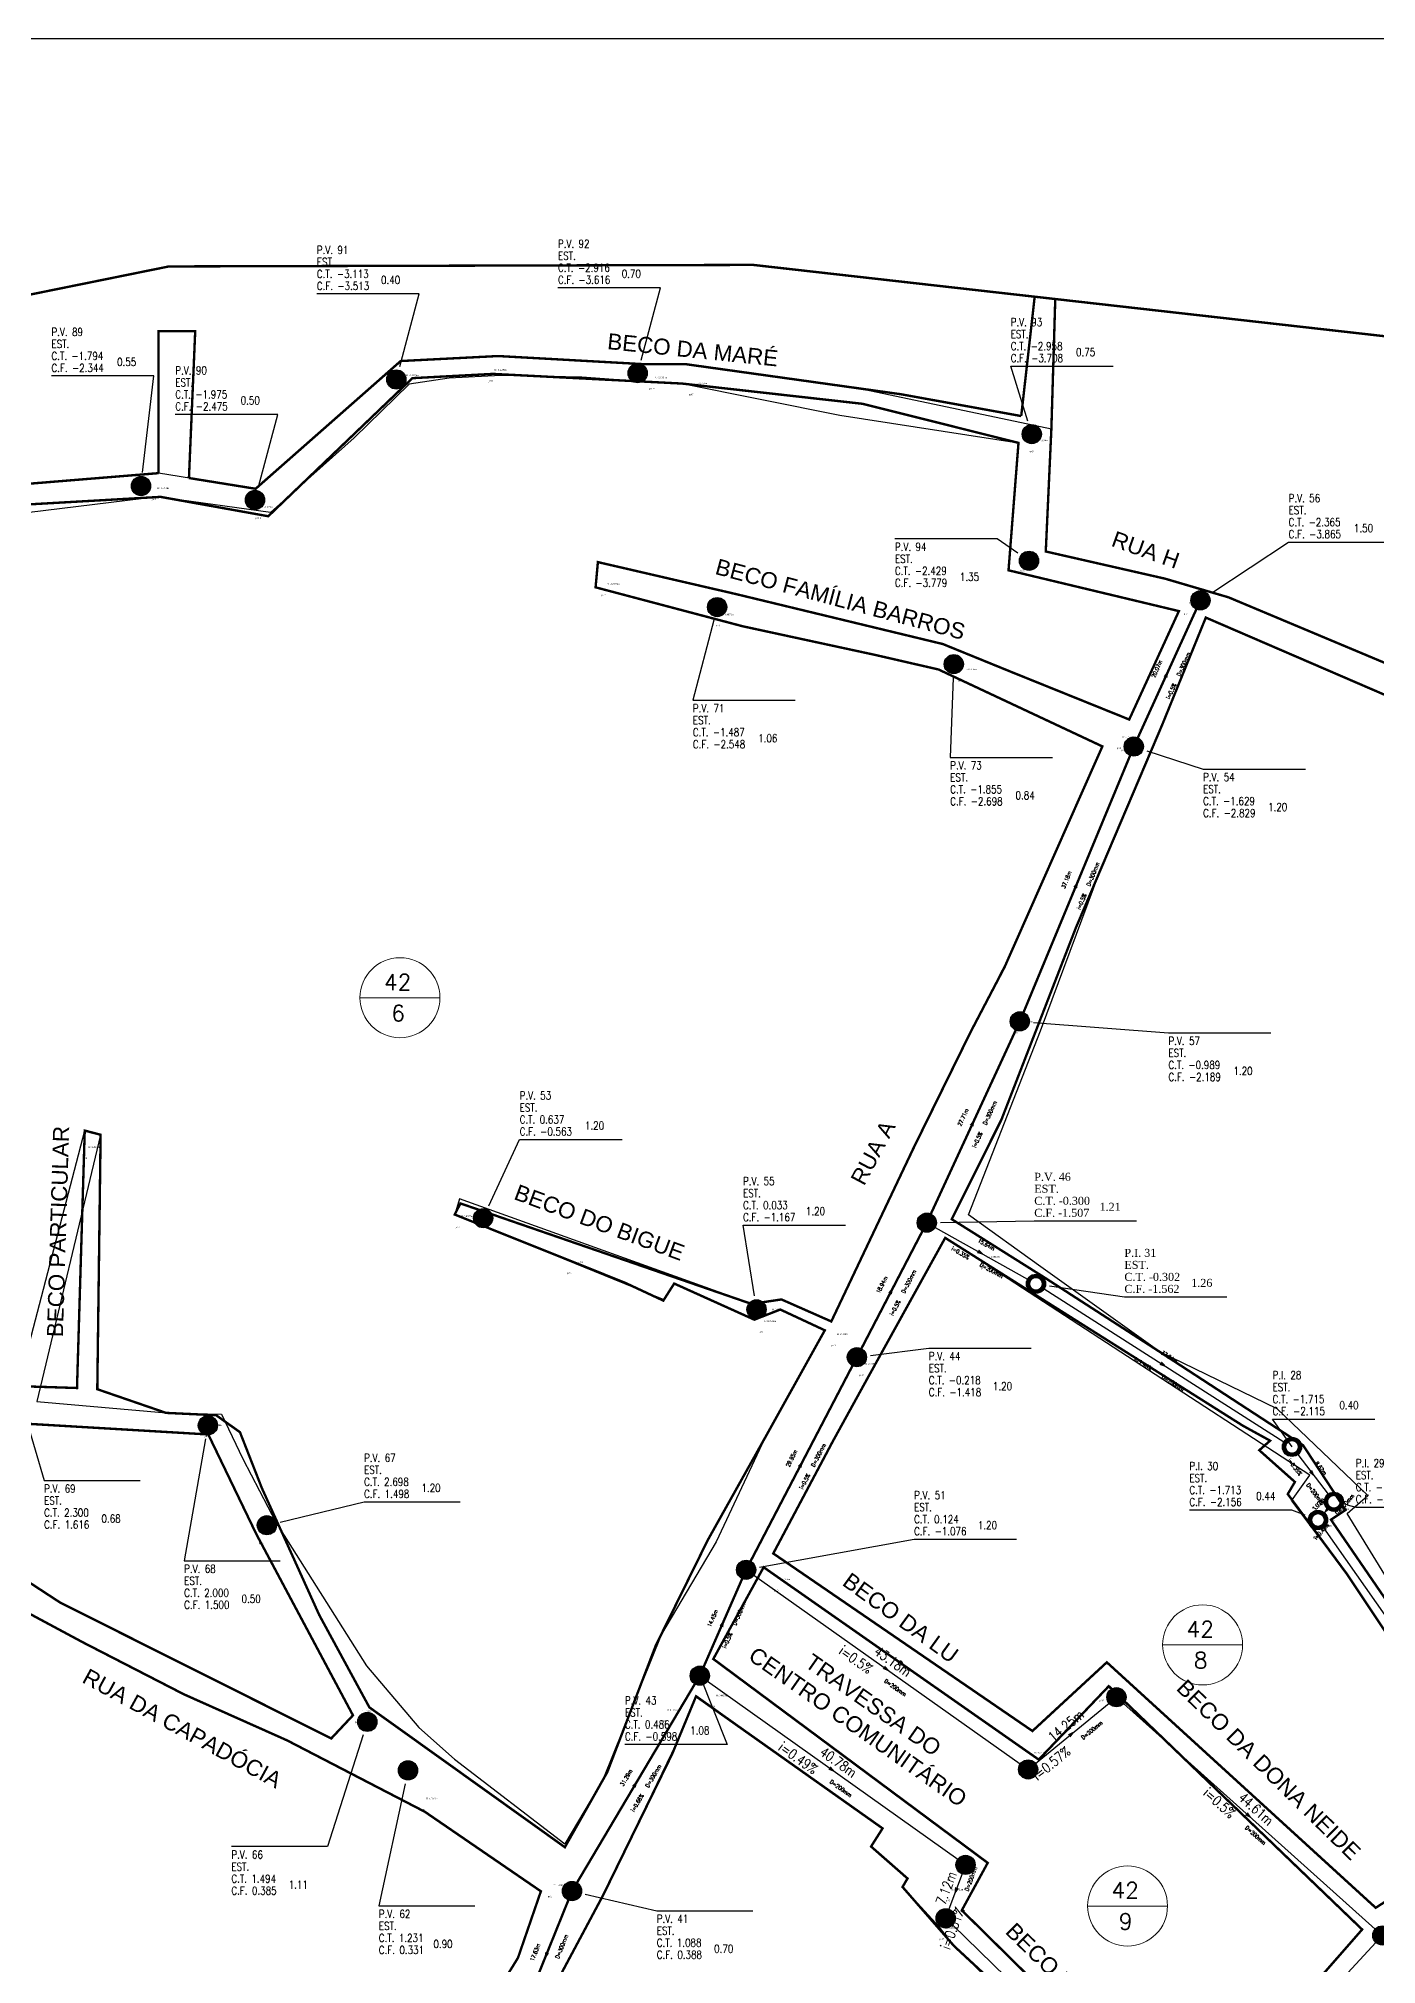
# Model space of a CAD drawing. Extents: x -44 to 14114764, y -20 to 289527804.
# Drawn here: x 358062.6 to 358229.8, y 7353765.6 to 7354006.2 of the extents above; entities that cross this region are included whole.
import ezdxf
from ezdxf.enums import TextEntityAlignment as Align

# ---------------------------------------------------------------- set-up
doc = ezdxf.new("R2010")
doc.units = 0
for name, color, linetype in [('0-quadras', 5, 'Continuous'), ('A_Alerta', 2, 'Continuous'), ('Heights', 7, 'Continuous'), ('Layer1', 5, 'Continuous'), ('PONTOS-CAIXAS_U', 1, 'Continuous'), ('PS_IND_COMPRIMENTO', 7, 'Continuous'), ('PS_IND_DIAMETRO', 7, 'Continuous'), ('PS_IND_FLUXO', 3, 'Continuous'), ('PS_IND_INCLINACAO', 7, 'Continuous'), ('PS_PONTOS_IDENTIFICACAO_LIN', 7, 'Continuous'), ('PS_PONTOS_IDENTIFICACAO_TXT', 7, 'Continuous'), ('Survey.td2_Mark', 7, 'Continuous'), ('TEXTO', 7, 'Continuous'), ('TUBO_PVC', 1, 'Continuous')]:
    doc.layers.add(name, color=color, linetype=linetype)
doc.layers.add('COTAS', color=7, linetype='Continuous', lineweight=9)
doc.layers.get('0').off()
doc.layers.get('0').freeze()
doc.styles.add('CARIMBO', font='arial.ttf', dxfattribs={"height": 2})
doc.styles.add('ROMANS', font='ROMANS.shx', dxfattribs={"height": 2})
doc.styles.add('ROMANTIC', font='romantic.ttf')
doc.styles.add('SABESP', font='ROMANS.shx', dxfattribs={"height": 2})
doc.styles.get("Standard").update_dxf_attribs({"font": 'times.ttf'})
picture_1 = doc.add_image_def('image1.tif', size_in_pixel=(37423, 27282))

# ---------------------------------------------------------------- blocks, each defined once
blk = doc.blocks.new('*U778', base_point=(9690.446, 9362.01))
at = {"const_width": 0.24, "flags": 128}
blk.add_lwpolyline([(9690.326, 9362.01, 1), (9690.566, 9362.01, 1)], format="xyb", close=True, dxfattribs=at)
blk.add_circle((9690.446, 9362.01), 0.24)
blk = doc.blocks.new('*U796', base_point=(9690.446, 9362.01))
at = {"const_width": 0.24, "flags": 128}
blk.add_lwpolyline([(9690.326, 9362.01, 1), (9690.566, 9362.01, 1)], format="xyb", close=True, dxfattribs=at)
blk.add_circle((9690.446, 9362.01), 0.24)
blk = doc.blocks.new('*U797', base_point=(9690.446, 9362.01))
at = {"const_width": 0.24, "flags": 128}
blk.add_lwpolyline([(9690.326, 9362.01, 1), (9690.566, 9362.01, 1)], format="xyb", close=True, dxfattribs=at)
blk.add_circle((9690.446, 9362.01), 0.24)
blk = doc.blocks.new('*U799', base_point=(9690.446, 9362.01))
at = {"const_width": 0.24, "flags": 128}
blk.add_lwpolyline([(9690.326, 9362.01, 1), (9690.566, 9362.01, 1)], format="xyb", close=True, dxfattribs=at)
blk.add_circle((9690.446, 9362.01), 0.24)
blk = doc.blocks.new('*U800', base_point=(9690.446, 9362.01))
at = {"const_width": 0.24, "flags": 128}
blk.add_lwpolyline([(9690.326, 9362.01, 1), (9690.566, 9362.01, 1)], format="xyb", close=True, dxfattribs=at)
blk.add_circle((9690.446, 9362.01), 0.24)
blk = doc.blocks.new('*U801', base_point=(9690.446, 9362.01))
at = {"const_width": 0.24, "flags": 128}
blk.add_lwpolyline([(9690.326, 9362.01, 1), (9690.566, 9362.01, 1)], format="xyb", close=True, dxfattribs=at)
blk.add_circle((9690.446, 9362.01), 0.24)
blk = doc.blocks.new('*U802', base_point=(9690.446, 9362.01))
at = {"const_width": 0.24, "flags": 128}
blk.add_lwpolyline([(9690.326, 9362.01, 1), (9690.566, 9362.01, 1)], format="xyb", close=True, dxfattribs=at)
blk.add_circle((9690.446, 9362.01), 0.24)
blk = doc.blocks.new('*U807', base_point=(9690.446, 9362.01))
at = {"const_width": 0.24, "flags": 128}
blk.add_lwpolyline([(9690.326, 9362.01, 1), (9690.566, 9362.01, 1)], format="xyb", close=True, dxfattribs=at)
blk.add_circle((9690.446, 9362.01), 0.24)
blk = doc.blocks.new('*U808', base_point=(9690.446, 9362.01))
at = {"const_width": 0.24, "flags": 128}
blk.add_lwpolyline([(9690.326, 9362.01, 1), (9690.566, 9362.01, 1)], format="xyb", close=True, dxfattribs=at)
blk.add_circle((9690.446, 9362.01), 0.24)
blk = doc.blocks.new('*U809', base_point=(9690.446, 9362.01))
at = {"const_width": 0.24, "flags": 128}
blk.add_lwpolyline([(9690.326, 9362.01, 1), (9690.566, 9362.01, 1)], format="xyb", close=True, dxfattribs=at)
blk.add_circle((9690.446, 9362.01), 0.24)
blk = doc.blocks.new('*U810', base_point=(9690.446, 9362.01))
at = {"const_width": 0.24, "flags": 128}
blk.add_lwpolyline([(9690.326, 9362.01, 1), (9690.566, 9362.01, 1)], format="xyb", close=True, dxfattribs=at)
blk.add_circle((9690.446, 9362.01), 0.24)
blk = doc.blocks.new('*U811', base_point=(9690.446, 9362.01))
at = {"const_width": 0.24, "flags": 128}
blk.add_lwpolyline([(9690.326, 9362.01, 1), (9690.566, 9362.01, 1)], format="xyb", close=True, dxfattribs=at)
blk.add_circle((9690.446, 9362.01), 0.24)
blk = doc.blocks.new('*U812', base_point=(9690.446, 9362.01))
at = {"const_width": 0.24, "flags": 128}
blk.add_lwpolyline([(9690.326, 9362.01, 1), (9690.566, 9362.01, 1)], format="xyb", close=True, dxfattribs=at)
blk.add_circle((9690.446, 9362.01), 0.24)
blk = doc.blocks.new('*U813', base_point=(9690.446, 9362.01))
at = {"const_width": 0.24, "flags": 128}
blk.add_lwpolyline([(9690.326, 9362.01, 1), (9690.566, 9362.01, 1)], format="xyb", close=True, dxfattribs=at)
blk.add_circle((9690.446, 9362.01), 0.24)
blk = doc.blocks.new('*U814', base_point=(9690.446, 9362.01))
at = {"const_width": 0.24, "flags": 128}
blk.add_lwpolyline([(9690.326, 9362.01, 1), (9690.566, 9362.01, 1)], format="xyb", close=True, dxfattribs=at)
blk.add_circle((9690.446, 9362.01), 0.24)
blk = doc.blocks.new('*U817', base_point=(9690.446, 9362.01))
at = {"const_width": 0.24, "flags": 128}
blk.add_lwpolyline([(9690.326, 9362.01, 1), (9690.566, 9362.01, 1)], format="xyb", close=True, dxfattribs=at)
blk.add_circle((9690.446, 9362.01), 0.24)
blk = doc.blocks.new('*U823', base_point=(9690.446, 9362.01))
at = {"const_width": 0.24, "flags": 128}
blk.add_lwpolyline([(9690.326, 9362.01, 1), (9690.566, 9362.01, 1)], format="xyb", close=True, dxfattribs=at)
blk.add_circle((9690.446, 9362.01), 0.24)
blk = doc.blocks.new('*U824', base_point=(9690.446, 9362.01))
at = {"const_width": 0.24, "flags": 128}
blk.add_lwpolyline([(9690.326, 9362.01, 1), (9690.566, 9362.01, 1)], format="xyb", close=True, dxfattribs=at)
blk.add_circle((9690.446, 9362.01), 0.24)
blk = doc.blocks.new('*U825', base_point=(9690.446, 9362.01))
at = {"const_width": 0.24, "flags": 128}
blk.add_lwpolyline([(9690.326, 9362.01, 1), (9690.566, 9362.01, 1)], format="xyb", close=True, dxfattribs=at)
blk.add_circle((9690.446, 9362.01), 0.24)
blk = doc.blocks.new('*U828', base_point=(9690.446, 9362.01))
at = {"const_width": 0.24, "flags": 128}
blk.add_lwpolyline([(9690.326, 9362.01, 1), (9690.566, 9362.01, 1)], format="xyb", close=True, dxfattribs=at)
blk.add_circle((9690.446, 9362.01), 0.24)
blk = doc.blocks.new('*U829', base_point=(9690.446, 9362.01))
at = {"const_width": 0.24, "flags": 128}
blk.add_lwpolyline([(9690.326, 9362.01, 1), (9690.566, 9362.01, 1)], format="xyb", close=True, dxfattribs=at)
blk.add_circle((9690.446, 9362.01), 0.24)
blk = doc.blocks.new('*U846', base_point=(9690.446, 9362.01))
at = {"const_width": 0.24, "flags": 128}
blk.add_lwpolyline([(9690.326, 9362.01, 1), (9690.566, 9362.01, 1)], format="xyb", close=True, dxfattribs=at)
blk.add_circle((9690.446, 9362.01), 0.24)
blk = doc.blocks.new('*U847', base_point=(9690.446, 9362.01))
at = {"const_width": 0.24, "flags": 128}
blk.add_lwpolyline([(9690.326, 9362.01, 1), (9690.566, 9362.01, 1)], format="xyb", close=True, dxfattribs=at)
blk.add_circle((9690.446, 9362.01), 0.24)
blk = doc.blocks.new('*U848', base_point=(9690.446, 9362.01))
at = {"const_width": 0.24, "flags": 128}
blk.add_lwpolyline([(9690.326, 9362.01, 1), (9690.566, 9362.01, 1)], format="xyb", close=True, dxfattribs=at)
blk.add_circle((9690.446, 9362.01), 0.24)
blk = doc.blocks.new('*U849', base_point=(9690.446, 9362.01))
at = {"const_width": 0.24, "flags": 128}
blk.add_lwpolyline([(9690.326, 9362.01, 1), (9690.566, 9362.01, 1)], format="xyb", close=True, dxfattribs=at)
blk.add_circle((9690.446, 9362.01), 0.24)
blk = doc.blocks.new('*U850', base_point=(9690.446, 9362.01))
at = {"const_width": 0.24, "flags": 128}
blk.add_lwpolyline([(9690.326, 9362.01, 1), (9690.566, 9362.01, 1)], format="xyb", close=True, dxfattribs=at)
blk.add_circle((9690.446, 9362.01), 0.24)
blk = doc.blocks.new('*U851', base_point=(9690.446, 9362.01))
at = {"const_width": 0.24, "flags": 128}
blk.add_lwpolyline([(9690.326, 9362.01, 1), (9690.566, 9362.01, 1)], format="xyb", close=True, dxfattribs=at)
blk.add_circle((9690.446, 9362.01), 0.24)
blk = doc.blocks.new('*U1423', base_point=(9679.184, 9377.793))
at = {"const_width": 0.1, "flags": 128}
blk.add_lwpolyline([(9678.994, 9377.793, 1), (9679.374, 9377.793, 1)], format="xyb", close=True, dxfattribs=at)
blk.add_circle((9679.184, 9377.793), 0.24)
blk = doc.blocks.new('*U1424', base_point=(9679.184, 9377.793))
at = {"const_width": 0.1, "flags": 128}
blk.add_lwpolyline([(9678.994, 9377.793, 1), (9679.374, 9377.793, 1)], format="xyb", close=True, dxfattribs=at)
blk.add_circle((9679.184, 9377.793), 0.24)
blk = doc.blocks.new('*U1425', base_point=(9679.184, 9377.793))
at = {"const_width": 0.1, "flags": 128}
blk.add_lwpolyline([(9678.994, 9377.793, 1), (9679.374, 9377.793, 1)], format="xyb", close=True, dxfattribs=at)
blk.add_circle((9679.184, 9377.793), 0.24)
blk = doc.blocks.new('*U1427', base_point=(9679.184, 9377.793))
at = {"const_width": 0.1, "flags": 128}
blk.add_lwpolyline([(9678.994, 9377.793, 1), (9679.374, 9377.793, 1)], format="xyb", close=True, dxfattribs=at)
blk.add_circle((9679.184, 9377.793), 0.24)

msp = doc.modelspace()

# ---------------------------------------------------------------- linework, layer by layer
at = {"layer": '0-quadras', "const_width": 0.3}
for points in [[(357935.184, 7353810.886), (357922.447, 7353810.603), (357899.64, 7353811.076), (357795.637, 7353821.456), (357810.385, 7353891.502), (357878.301, 7353918.995), (357951.892, 7353952), (358078.855, 7353977.737), (358151.885, 7353977.928), (358189.647, 7353973.665), (358189.188, 7353958.356)], [(358185.391, 7353959.044), (358187.074, 7353973.956)], [(358285.272, 7353901.015), (358265.829, 7353912.06), (358257.996, 7353916.734), (358237.336, 7353925.478), (358211.311, 7353936.393), (358203.359, 7353938.729), (358188.46, 7353942.123), (358189.16, 7353957.421), (358189.647, 7353973.665), (358258.916, 7353965.846), (358350.072, 7353963.236), (358332.981, 7353920.556), (358332.977, 7353920.558)], [(358077.569, 7353951.911), (358077.569, 7353969.642), (358082.141, 7353969.642), (358081.358, 7353951.301)], [(358185.391, 7353959.044), (358170.357, 7353961.769), (358143.547, 7353965.513), (358137.988, 7353965.539), (358120.011, 7353966.542), (358107.822, 7353965.917), (358089.693, 7353949.958), (358081.358, 7353951.301)], [(358061.273, 7353948.002), (358077.807, 7353948.946), (358091.271, 7353946.526), (358109.294, 7353963.779), (358119.347, 7353964.311), (358143.024, 7353963.102), (358165.58, 7353960.572), (358185.05, 7353955.695), (358183.805, 7353939.772), (358205.102, 7353934.675), (358198.892, 7353921.13), (358184.297, 7353927.016), (358175.595, 7353930.559), (358149.775, 7353936.793), (358132.475, 7353940.797), (358132.187, 7353937.645), (358150.581, 7353932.778), (358167.149, 7353929.197), (358175.049, 7353927.381), (358195.536, 7353917.77), (358183.3, 7353890.177), (358179.074, 7353882.105), (358171.882, 7353867.489), (358161.652, 7353845.925), (358155.423, 7353848.674), (358151.678, 7353848.116), (358115.291, 7353860.671), (358114.58, 7353859.281), (358135.883, 7353850.754), (358140.653, 7353848.527), (358142.014, 7353850.659), (358152.028, 7353846.146), (358155.274, 7353847.413), (358160.839, 7353844.818), (358153.292, 7353831.257), (358146.222, 7353818.63), (358139.704, 7353805.425), (358133.648, 7353789.611), (358128.349, 7353780.236), (358103.913, 7353797.709), (358097.642, 7353809.254), (358090.474, 7353825.105), (358087.736, 7353832.088), (358084.76, 7353834.207), (358078.498, 7353834.501), (358069.901, 7353837.458), (358070.317, 7353869.253), (358068.332, 7353869.769), (358067.364, 7353837.61), (358042.613, 7353838.394)], [(358077.569, 7353951.911), (358059.87, 7353950.466)], [(358247.676, 7353786.812), (358224.109, 7353821.158), (358225.929, 7353822.375), (358220.633, 7353830.449), (358202.726, 7353842.112), (358188.217, 7353851.468), (358176.705, 7353858.702), (358182.926, 7353871.157), (358192.218, 7353895.099), (358203.018, 7353920.481), (358208.465, 7353933.865), (358235.029, 7353922.401)], [(358043.229, 7353834.548), (358059.544, 7353833.238), (358083.776, 7353831.805), (358089.796, 7353819.322), (358101.86, 7353796.716), (358099.146, 7353793.823), (358065.269, 7353810.796), (358056.747, 7353816.364), (358042.686, 7353822.482), (358042.119, 7353822.457)], [(357829.233, 7353811.074), (357911.556, 7353808.349), (357943.863, 7353807.866), (358004.711, 7353816.213), (358037.675, 7353819.09), (358052.743, 7353814.072), (358068.11, 7353805.829), (358080.71, 7353799.348), (358093.641, 7353793.577), (358110.843, 7353784.665), (358125.35, 7353774.729), (358122.486, 7353766.414), (358117.563, 7353758.437)], [(358189.651, 7353728.96), (358203.155, 7353740.877), (358187.156, 7353758.478), (358177.004, 7353767.884), (358170.558, 7353775.269), (358171.179, 7353776.331), (358166.623, 7353780.324), (358168.061, 7353782.59), (358144.743, 7353799.085), (358141.76, 7353791.881), (358133.13, 7353774.24), (358125.649, 7353760.238), (358145.719, 7353742.021), (358148.937, 7353739.491), (358174.573, 7353714.419)]]:
    msp.add_lwpolyline(points, dxfattribs=at)
for points in [[(358218.708, 7353824.355), (358226.154, 7353814.298), (358245.761, 7353784.909), (358235.958, 7353776.671), (358229.7, 7353772.669), (358196.093, 7353803.339), (358186.794, 7353794.754), (358154.397, 7353816.937), (358161.81, 7353830.889), (358165.983, 7353838.472), (358168.097, 7353842.294), (358175.888, 7353856.366), (358213.098, 7353832.898), (358216.501, 7353831.029), (358215.148, 7353829.835), (358219.601, 7353825.874)], [(358153.192, 7353815.216), (358187.576, 7353791.183), (358196.336, 7353800.358), (358228.008, 7353769.956), (358205.947, 7353744.771), (358177.965, 7353772.354), (358181.202, 7353778.281), (358146.902, 7353803.757)]]:
    msp.add_lwpolyline(points, close=True, dxfattribs=at)
at = {"layer": 'COTAS', "ltscale": 4}
for p, q in [((358102.736, 7353886.364), (358112.736, 7353886.364)), ((358203.065, 7353805.509), (358213.065, 7353805.509)), ((358193.681, 7353772.884), (358203.681, 7353772.884))]:
    msp.add_line(p, q, dxfattribs=at)
at = {"layer": 'COTAS'}
for centre in [(358107.736, 7353886.372), (358208.065, 7353805.517), (358198.681, 7353772.892)]:
    msp.add_circle(centre, 5, dxfattribs=at)
at = {"layer": 'Layer1'}
for p, q in [((358108.883, 7353963.048), (358102.001, 7353956.33)), ((358113.883, 7353963.788), (358108.883, 7353963.048)), ((358120.334, 7353964.123), (358113.883, 7353963.788)), ((358130.451, 7353963.908), (358120.334, 7353964.123)), ((358138.373, 7353963.313), (358130.451, 7353963.908)), ((358143.024, 7353963.102), (358138.373, 7353963.313)), ((358102.001, 7353956.33), (358091.57, 7353946.979)), ((358077.429, 7353948.971), (358061.409, 7353947.01)), ((358091.57, 7353946.979), (358077.429, 7353948.971)), ((358078.498, 7353834.501), (358085.437, 7353834.323)), ((358085.437, 7353834.323), (358088.112, 7353828.76)), ((358088.112, 7353828.76), (358092.244, 7353820.761)), ((358092.244, 7353820.761), (358103.548, 7353802.905)), ((358103.548, 7353802.905), (358110.102, 7353795.178)), ((358110.102, 7353795.178), (358114.566, 7353791.238)), ((358114.566, 7353791.238), (358128.349, 7353780.674))]:
    msp.add_line(p, q, dxfattribs=at)
for points in [[(358143.547, 7353965.513), (358137.988, 7353965.539), (358120.011, 7353966.542), (358107.822, 7353965.917), (358089.693, 7353949.958), (358077.569, 7353951.911), (358059.87, 7353950.466)], [(358285.272, 7353901.015), (358265.829, 7353912.06), (358257.996, 7353916.734), (358237.336, 7353925.478), (358211.311, 7353936.393), (358203.359, 7353938.729), (358188.46, 7353942.123), (358189.16, 7353957.421), (358165.848, 7353962.335), (358143.547, 7353965.513)], [(358143.024, 7353963.102), (358162.701, 7353959.149), (358185.05, 7353955.695), (358183.805, 7353939.772), (358205.102, 7353934.675)], [(358205.102, 7353934.675), (358198.892, 7353921.13), (358184.297, 7353927.016), (358175.595, 7353930.559), (358149.775, 7353936.793), (358132.475, 7353940.797), (358132.187, 7353937.645), (358150.581, 7353932.778), (358167.149, 7353929.197), (358175.049, 7353927.381), (358195.536, 7353917.77), (358183.927, 7353891.591), (358179.44, 7353882.804), (358173.748, 7353871.282), (358162.914, 7353848.587)], [(358178.782, 7353859.263), (358187.785, 7353882.222), (358195.22, 7353902.154), (358202.554, 7353919.391), (358208.465, 7353933.865), (358235.029, 7353922.401), (358257.206, 7353913.572), (358284.413, 7353899.269), (358285.272, 7353901.015)], [(358059.604, 7353836.215), (358068.332, 7353869.769), (358070.317, 7353869.253), (358062.336, 7353835.918), (358078.498, 7353834.501)], [(358162.914, 7353848.587), (358161.652, 7353845.925), (358155.423, 7353848.674), (358151.678, 7353848.116), (358115.157, 7353861.253), (358114.58, 7353859.281), (358140.73, 7353848.648), (358142.014, 7353850.659), (358143.129, 7353850.156), (358152.028, 7353846.146), (358155.274, 7353847.413), (358160.839, 7353844.818)], [(358228.698, 7353824.181), (358217.368, 7353835.013), (358202.726, 7353842.112), (358187.857, 7353852.763), (358178.782, 7353859.263)], [(358154.397, 7353816.937), (358161.81, 7353830.889), (358166.294, 7353839.037), (358175.888, 7353856.366)], [(358219.179, 7353823.494), (358221.463, 7353826.73), (358175.888, 7353856.366)], [(358160.839, 7353844.818), (358153.292, 7353831.257), (358147.249, 7353818.375), (358140.412, 7353806.858), (358133.097, 7353788.636), (358128.349, 7353780.674)], [(358059.544, 7353833.238), (358083.776, 7353831.805), (358089.796, 7353819.322), (358101.86, 7353796.716), (358099.146, 7353793.823), (358065.269, 7353810.796), (358056.747, 7353816.364)], [(358219.179, 7353823.494), (358226.477, 7353813.814)], [(358263.894, 7353793.325), (358247.569, 7353787.079), (358226.151, 7353821.948), (358228.698, 7353824.181)], [(357829.233, 7353811.074), (357911.556, 7353808.349), (357943.863, 7353807.866), (358004.711, 7353816.213), (358037.675, 7353819.09), (358052.743, 7353814.072), (358068.11, 7353805.829), (358080.71, 7353799.348), (358093.641, 7353793.577), (358110.843, 7353784.665), (358125.35, 7353774.729), (358122.486, 7353766.414), (358117.563, 7353758.437), (358109.804, 7353749.671), (358099.66, 7353740.487), (358078.207, 7353719.547), (358064.019, 7353705.197), (358050.59, 7353691.8), (358035.257, 7353678.614), (358023.123, 7353664.445), (358032.831, 7353646.423), (358059.461, 7353620.118)], [(358186.794, 7353794.754), (358154.397, 7353816.937)], [(358146.902, 7353803.757), (358153.192, 7353815.216)], [(358187.576, 7353791.183), (358153.192, 7353815.216)], [(358226.477, 7353813.814), (358245.871, 7353784.744), (358235.958, 7353776.671)], [(358205.947, 7353744.771), (358177.965, 7353772.354), (358181.202, 7353778.281), (358146.902, 7353803.757)], [(358235.94, 7353776.656), (358229.7, 7353772.669), (358196.093, 7353803.339), (358186.794, 7353794.754)], [(358125.734, 7353760.396), (358133.13, 7353774.24), (358142.346, 7353793.296), (358144.77, 7353799.15)], [(358192.013, 7353731.238), (358203.155, 7353740.877), (358190.545, 7353754.749), (358177.004, 7353767.884), (358175.189, 7353770.233), (358170.558, 7353775.269), (358171.179, 7353776.331), (358166.623, 7353780.324), (358168.061, 7353782.59), (358144.77, 7353799.15)], [(358187.576, 7353791.183), (358196.336, 7353800.358), (358228.008, 7353769.956)], [(358228.008, 7353769.956), (358205.947, 7353744.771)]]:
    msp.add_lwpolyline(points, dxfattribs=at)
at = {"layer": 'PS_IND_FLUXO'}
for points in [[(358203.42, 7353926.428, 0.5, 0, 0), (358203.835, 7353927.338, 0, 0, 0)], [(358192.148, 7353900.12, 0.5, 0, 0), (358192.531, 7353901.044, 0, 0, 0)], [(358179.192, 7353870.385, 0.5, 0, 0), (358179.611, 7353871.293, 0, 0, 0)], [(358179.976, 7353854.691, 0.5, 0, 0), (358180.849, 7353854.202, 0, 0, 0)], [(358168.992, 7353849.417, 0.5, 0, 0), (358169.453, 7353850.304, 0, 0, 0)], [(358202.816, 7353840.708, 0.5, 0, 0), (358203.66, 7353840.17, 0, 0, 0)], [(358157.699, 7353827.736, 0.5, 0, 0), (358158.161, 7353828.623, 0, 0, 0)], [(358221.553, 7353827.221, 0.5, 0, 0), (358222.16, 7353826.427, 0, 0, 0)], [(358223.807, 7353822.635, 0.5, 0, 0), (358223.151, 7353821.881, 0, 0, 0)], [(358147.907, 7353807.825, 0.5, 0, 0), (358148.308, 7353808.741, 0, 0, 0)], [(358168.222, 7353802.718, 0.5, 0, 0), (358169.039, 7353802.14, 0, 0, 0)], [(358191.387, 7353794.148, 0.5, 0, 0), (358192.162, 7353794.78, 0, 0, 0)], [(358161.416, 7353790.137, 0.5, 0, 0), (358162.231, 7353789.557, 0, 0, 0)], [(358136.972, 7353787.782, 0.5, 0, 0), (358137.482, 7353788.642, 0, 0, 0)], [(358213.542, 7353784.428, 0.5, 0, 0), (358214.287, 7353783.761, 0, 0, 0)], [(358177.364, 7353775.161, 0.5, 0, 0), (358177.014, 7353774.225, 0, 0, 0)], [(358126.129, 7353767.05, 0.5, 0, 0), (358125.755, 7353766.123, 0, 0, 0)]]:
    msp.add_lwpolyline(points, format="xyseb", dxfattribs=at)
at = {"layer": 'PS_PONTOS_IDENTIFICACAO_LIN', "linetype": 'Continuous'}
for points in [[(358137.882, 7353966.043), (358140.287, 7353975.07), (358127.487, 7353975.07)], [(358107.724, 7353965.254), (358110.15, 7353974.293), (358097.35, 7353974.293)], [(358186.204, 7353958.407), (358184.073, 7353965.283), (358196.873, 7353965.283)], [(358075.569, 7353951.984), (358076.973, 7353964.049), (358064.173, 7353964.049)], [(358090.047, 7353950.204), (358092.456, 7353959.247), (358079.656, 7353959.247)], [(358184.968, 7353941.932), (358182.404, 7353943.704), (358169.604, 7353943.704)], [(358209.208, 7353936.95), (358218.817, 7353943.286), (358231.617, 7353943.286)], [(358146.952, 7353933.531), (358144.352, 7353923.536), (358157.152, 7353923.536)], [(358176.9, 7353926.351), (358176.516, 7353916.402), (358189.316, 7353916.402)], [(358201.082, 7353917.226), (358208.126, 7353914.939), (358220.926, 7353914.939)], [(358186.908, 7353883.282), (358203.795, 7353881.966), (358216.595, 7353881.966)], [(358118.849, 7353860.371), (358122.694, 7353868.652), (358135.494, 7353868.652)], [(358152.038, 7353849.109), (358150.619, 7353857.951), (358163.419, 7353857.951)], [(358175.289, 7353858.294), (358187.022, 7353858.5), (358199.822, 7353858.5)], [(358166.54, 7353841.67), (358173.843, 7353842.591), (358186.643, 7353842.591)], [(358061.024, 7353833.729), (358063.251, 7353826.036), (358075.251, 7353826.036)], [(358219.241, 7353830.249), (358216.811, 7353833.717), (358229.611, 7353833.717)], [(358083.429, 7353831.261), (358080.762, 7353816.021), (358092.762, 7353816.021)], [(358092.757, 7353820.859), (358103.249, 7353823.378), (358115.249, 7353823.378)], [(358226.121, 7353822.993), (358227.207, 7353822.726), (358240.007, 7353822.726)], [(358220.898, 7353821.721), (358219.209, 7353822.364), (358206.409, 7353822.364)], [(358152.678, 7353815.205), (358172, 7353818.713), (358184.8, 7353818.713)], [(358145.21, 7353801.665), (358148.653, 7353793.071), (358135.853, 7353793.071)], [(358103.134, 7353794.275), (358098.66, 7353780.305), (358086.66, 7353780.305)], [(358108.378, 7353788.174), (358105.092, 7353772.896), (358117.092, 7353772.896)], [(358130.899, 7353774.375), (358139.836, 7353772.302), (358151.836, 7353772.302)]]:
    msp.add_lwpolyline(points, dxfattribs=at)
at = {"layer": 'PS_PONTOS_IDENTIFICACAO_TXT'}
msp.add_lwpolyline([(358188.916, 7353850.381), (358198.291, 7353848.995), (358211.091, 7353848.995)], dxfattribs=at)
at = {"layer": 'TUBO_PVC', "const_width": 0.3}
for points in [[(358207.292, 7353934.924), (358199.963, 7353918.842)], [(358199.006, 7353916.643), (358185.673, 7353884.521)], [(358184.71, 7353882.325), (358174.093, 7353859.353)], [(358173.037, 7353857.2), (358165.408, 7353842.521)], [(358151.56, 7353815.965), (358164.3, 7353840.394)], [(358145.691, 7353802.764), (358150.524, 7353813.803)], [(358129.856, 7353775.79), (358144.598, 7353800.634)], [(358123.089, 7353759.526), (358128.795, 7353773.647)]]:
    msp.add_lwpolyline(points, dxfattribs=at)
at = {"layer": 'TUBO_PVC'}
for points in [[(358174.636, 7353857.678), (358186.189, 7353851.215)], [(358188.246, 7353849.985), (358218.23, 7353830.893)], [(358219.969, 7353829.296), (358223.744, 7353824.352)], [(358223.684, 7353822.494), (358223.274, 7353822.022)], [(358223.176, 7353820.135), (358248.406, 7353784.184)], [(358151.984, 7353814.209), (358185.277, 7353790.65)], [(358146.188, 7353800.97), (358177.459, 7353778.725)], [(358187.185, 7353790.715), (358196.364, 7353798.213)], [(358198.186, 7353798.172), (358229.643, 7353770.017)], [(358178.016, 7353776.906), (358176.361, 7353772.481)], [(358176.8, 7353770.52), (358203.678, 7353744.329)], [(358206.317, 7353742.972), (358229.723, 7353768.336)]]:
    msp.add_lwpolyline(points, dxfattribs=at)

# ---------------------------------------------------------------- block references
at = {"layer": 'PONTOS-CAIXAS_U', "xscale": 5, "yscale": 5, "zscale": 5}
for name, p in [('*U848', (358107.284, 7353963.612)), ('*U849', (358137.444, 7353964.4)), ('*U850', (358186.707, 7353956.784)), ('*U846', (358075.372, 7353950.297)), ('*U847', (358089.609, 7353948.562)), ('*U851', (358186.366, 7353940.966)), ('*U829', (358147.38, 7353935.176)), ('*U814', (358207.79, 7353936.015)), ('*U828', (358176.966, 7353928.048)), ('*U813', (358199.466, 7353917.75)), ('*U812', (358185.214, 7353883.414)), ('*U811', (358118.133, 7353858.83)), ('*U802', (358173.59, 7353858.264)), ('*U1427', (358187.235, 7353850.629)), ('*U810', (358152.307, 7353847.431)), ('*U801', (358164.855, 7353841.457)), ('*U825', (358083.723, 7353832.935)), ('*U1423', (358219.241, 7353830.249)), ('*U1424', (358224.471, 7353823.399)), ('*U824', (358091.105, 7353820.462)), ('*U1425', (358222.487, 7353821.117)), ('*U809', (358151.005, 7353814.902)), ('*U800', (358145.21, 7353801.665)), ('*U807', (358197.293, 7353798.972)), ('*U823', (358103.652, 7353795.893)), ('*U817', (358108.736, 7353789.835)), ('*U808', (358186.256, 7353789.957)), ('*U799', (358178.436, 7353778.029)), ('*U796', (358129.244, 7353774.758)), ('*U797', (358175.941, 7353771.357)), ('*U778', (358230.536, 7353769.217))]:
    msp.add_blockref(name, p, dxfattribs=at)

# ---------------------------------------------------------------- texts
at = {"layer": 'A_Alerta', "color": 0, "style": 'CARIMBO'}
for s, rotation, p in [('BECO DA MARÉ', 354.14521, (358144.342, 7353967.322)), ('RUA H', 340.36171, (358200.952, 7353942.332)), ('BECO FAMÍLIA BARROS', 345.10382, (358162.793, 7353936.167)), ('BECO PARTICULAR', 88.27729, (358064.997, 7353857.156)), ('RUA A', 62.09071, (358166.859, 7353867.012)), ('BECO DO BIGUE', 339.66319, (358132.675, 7353858.294)), ('BECO DA LU', 324.03214, (358170.327, 7353808.904)), ('RUA DA CAPADÓCIA', 331.2478, (358080.524, 7353795.098)), ('BECO DA DONA NEIDE', 315.61566, (358216.342, 7353789.928)), ('BECO DO PACHECO', 315.61566, (358193.8, 7353760.663))]:
    msp.add_text(s, height=2, rotation=rotation, dxfattribs=at).set_placement(p, align=Align.MIDDLE_CENTER)
at = {"layer": 'A_Alerta', "color": 0, "lineweight": 30, "insert": (358167.469, 7353798.836), "char_height": 2, "width": 55.75409, "attachment_point": 2, "rotation": 324.9705, "style": 'CARIMBO'}
msp.add_mtext('TRAVESSA DO\\PCENTRO COMUNITÁRIO', dxfattribs=at)
at = {"layer": 'Heights', "color": 24}
for s, p in [(' H: -3.2898m', (358119.427, 7353964.728, -3.29)), (' H: -3.1139m', (358108.397, 7353964.046, -3.114)), (' H: -2.9161m', (358139.493, 7353963.755, -2.916)), (' H: -2.9738m', (358144.492, 7353963.03, -2.974)), (' H: -2.9584m', (358187.038, 7353955.907, -2.958)), (' H: -1.794m', (358077.341, 7353949.949, -1.794)), (' H: -1.975m', (358090.321, 7353947.599, -1.975)), (' H: -2.4299m', (358185.901, 7353941.038, -2.43)), (' H: -1.8079m', (358133.525, 7353937.977, -1.808)), (' H: -1.4879m', (358147.787, 7353934.149, -1.488)), (' H: -2.3659m', (358206.351, 7353935.624, -2.366)), (' H: -1.8558m', (358178.157, 7353927.299, -1.856)), (' H: -1.5912m', (358197.977, 7353918.845, -1.591)), (' H: -1.6299m', (358198.564, 7353918.61, -1.63)), (' H: -0.9891m', (358185.197, 7353883.295, -0.989)), (' H: 1.3877m', (358068.721, 7353867.609, 1.388)), (' H: 0.6377m', (358115.292, 7353858.97, 0.638)), (' H: -0.3017m', (358181.032, 7353853.907, -0.302)), (' H: 0.523m', (358129.241, 7353853.25, 0.523)), (' H: 0.1212m', (358154.168, 7353847.315, 0.121)), (' H: 0.0336m', (358153.206, 7353845.86, 0.034)), (' H: -0.1568m', (358162.265, 7353844.23, -0.157)), (' H: -0.218m', (358165.767, 7353840.522, -0.218)), (' H: 1.5235m', (358083.873, 7353832.871, 1.524)), (' H: 1.5313m', (358083.876, 7353832.877, 1.531)), (' H: -1.7131m', (358222.535, 7353820.302, -1.713)), (' H: -1.7149m', (358224.735, 7353822.397, -1.715)), (' H: 2.6984m', (358090.737, 7353819.519, 2.698)), (' H: 0.124m', (358155.116, 7353813.601, 0.124)), (' H: 0.4863m', (358147.175, 7353799.092, 0.486)), (' H: -1.2836m', (358195.811, 7353799.847, -1.284)), (' H: 1.4946m', (358102.743, 7353797.154, 1.495)), (' H: 0.5688m', (358141.017, 7353797.279, 0.569)), (' H: -0.2076m', (358186.965, 7353791.947, -0.208)), (' H: 1.2315m', (358110.899, 7353786.209, 1.231)), (' H: 1.0885m', (358126.861, 7353775.38, 1.088)), (' H: 0.3711m', (358176.602, 7353774.868, 0.371)), (' H: 0.1183m', (358175.809, 7353770.073, 0.118))]:
    msp.add_text(s, height=0.2, dxfattribs=at).set_placement(p)
at = {"layer": 'PS_IND_COMPRIMENTO', "style": 'ROMANS', "width": 0.8}
for s, height, rotation, p in [('20.07m', 0.5, 65.50019, (358202.354, 7353927.463)), ('37.18m', 0.5, 67.45756, (358191.047, 7353901.119)), ('27.71m', 0.5, 65.19408, (358178.131, 7353871.426)), ('15.64m', 0.5, 330.77186, (358181.023, 7353855.537)), ('18.94m', 0.5, 62.53827, (358167.98, 7353850.506)), ('37.94m', 0.5, 327.51292, (358203.91, 7353841.493)), ('29.95m', 0.5, 62.45657, (358156.689, 7353828.827)), ('8.62m', 0.5, 307.36084, (358222.85, 7353827.583)), ('3.02m', 0.5, 48.98628, (358222.536, 7353823.078)), ('14.45m', 0.5, 66.35556, (358146.825, 7353808.845)), ('43.18m', 1.25, 324.71524, (358169.353, 7353803.45)), ('14.25m', 1.25, 39.24274, (358190.984, 7353795.432)), ('40.78m', 1.25, 324.57319, (358162.548, 7353790.866)), ('31.29m', 0.5, 59.31578, (358136.023, 7353788.926)), ('44.61m', 1.25, 318.17008, (358214.748, 7353785.026)), ('7.12m', 1.25, 69.49428, (358176.018, 7353775.131)), ('17.63m', 0.5, 67.99853, (358124.644, 7353767.111))]:
    msp.add_text(s, height=height, rotation=rotation, dxfattribs=at).set_placement(p, align=Align.MIDDLE_CENTER)
at = {"layer": 'PS_IND_DIAMETRO', "style": 'ROMANS', "width": 0.8}
for s, rotation, p in [('D=300mm', 65.50019, (358205.69, 7353928.031)), ('D=300mm', 67.45756, (358194.361, 7353901.8)), ('D=300mm', 65.19408, (358181.47, 7353871.976)), ('D=300mm', 62.53827, (358171.341, 7353850.901)), ('D=200mm', 330.77186, (358181.678, 7353852.306)), ('D=200mm', 327.51292, (358204.38, 7353838.23)), ('D=300mm', 62.45657, (358160.05, 7353829.217)), ('D=200mm', 307.36084, (358222.167, 7353824.357)), ('D=200mm', 48.98628, (358225.833, 7353823.06)), ('D=300mm', 66.35556, (358150.152, 7353809.462)), ('D=200mm', 324.71524, (358169.664, 7353800.167)), ('D=200mm', 39.24274, (358194.23, 7353794.856)), ('D=300mm', 59.31578, (358139.401, 7353789.131)), ('D=200mm', 324.57319, (358162.851, 7353787.582)), ('D=200mm', 318.17008, (358214.683, 7353781.729)), ('D=200mm', 69.49428, (358179.113, 7353776.269)), ('D=300mm', 67.99853, (358127.952, 7353767.824))]:
    msp.add_text(s, height=0.5, rotation=rotation, dxfattribs=at).set_placement(p, align=Align.MIDDLE_CENTER)
at = {"layer": 'PS_IND_INCLINACAO', "style": 'ROMANS', "width": 0.8}
for s, height, rotation, p in [('i=0.5%', 0.5, 65.50019, (358204.155, 7353924.664)), ('i=0.5%', 0.5, 67.45756, (358192.943, 7353898.383)), ('i=0.5%', 0.5, 65.19408, (358179.917, 7353868.618)), ('i=0.35%', 0.5, 330.77186, (358177.795, 7353854.479)), ('i=0.5%', 0.5, 62.53827, (358169.634, 7353847.618)), ('i=1.46%', 0.5, 327.51292, (358200.627, 7353840.62)), ('i=0.35%', 0.5, 307.36084, (358219.588, 7353827.735)), ('i=0.5%', 0.5, 62.45657, (358158.339, 7353825.936)), ('i=0.49%', 0.5, 48.98628, (358222.913, 7353819.702)), ('i=0.5%', 0.5, 66.35556, (358148.668, 7353806.073)), ('i=0.5%', 1.25, 324.71524, (358164.725, 7353803.662)), ('i=0.49%', 1.25, 324.57319, (358157.513, 7353791.379)), ('i=0.57%', 1.25, 39.24274, (358189.157, 7353790.713)), ('i=0.66%', 0.5, 59.31578, (358137.41, 7353785.777)), ('i=0.5%', 1.25, 318.17008, (358210.175, 7353785.764)), ('i=0.51%', 1.25, 69.49428, (358176.818, 7353770.134))]:
    msp.add_text(s, height=height, rotation=rotation, dxfattribs=at).set_placement(p, align=Align.MIDDLE_CENTER)
at = {"layer": 'PS_PONTOS_IDENTIFICACAO_TXT', "style": 'ROMANS', "width": 0.8}
for s, p in [('P.V. 91', (358097.35, 7353979.293)), ('P.V. 92', (358127.487, 7353980.07)), ('EST. ', (358127.487, 7353978.57)), ('C.T. -3.113', (358097.35, 7353976.293)), ('EST. ', (358097.35, 7353977.793)), ('C.T. -2.916', (358127.487, 7353977.07)), ('0.70', (358135.458, 7353976.32)), ('C.F. -3.513', (358097.35, 7353974.793)), ('0.40', (358105.36, 7353975.543)), ('C.F. -3.616', (358127.487, 7353975.57)), ('P.V. 89', (358064.173, 7353969.049)), ('P.V. 93', (358184.073, 7353970.283)), ('EST. ', (358184.073, 7353968.783)), ('EST. ', (358064.173, 7353967.549)), ('C.T. -2.958', (358184.073, 7353967.283)), ('0.75', (358192.235, 7353966.533)), ('C.T. -1.794', (358064.173, 7353966.049)), ('C.F. -2.344', (358064.173, 7353964.549)), ('0.55', (358072.373, 7353965.299)), ('P.V. 90', (358079.656, 7353964.247)), ('C.F. -3.708', (358184.073, 7353965.783)), ('EST. ', (358079.656, 7353962.747)), ('C.T. -1.975', (358079.656, 7353961.247)), ('C.F. -2.475', (358079.656, 7353959.747)), ('0.50', (358087.818, 7353960.497)), ('P.V. 56', (358218.817, 7353948.286)), ('C.T. -2.365', (358218.817, 7353945.286)), ('EST. ', (358218.817, 7353946.786)), ('1.50', (358226.979, 7353944.536)), ('P.V. 94', (358169.604, 7353942.204)), ('C.F. -3.865', (358218.817, 7353943.786)), ('EST. ', (358169.604, 7353940.704)), ('C.T. -2.429', (358169.604, 7353939.204)), ('C.F. -3.779', (358169.604, 7353937.704)), ('1.35', (358177.727, 7353938.454)), ('P.V. 71', (358144.352, 7353922.036)), ('EST. ', (358144.352, 7353920.536)), ('C.T. -1.487', (358144.352, 7353919.036)), ('1.06', (358152.514, 7353918.286)), ('C.F. -2.548', (358144.352, 7353917.536)), ('P.V. 73', (358176.516, 7353914.902)), ('EST. ', (358176.516, 7353913.402)), ('P.V. 54', (358208.126, 7353913.439)), ('C.T. -1.855', (358176.516, 7353911.902)), ('0.84', (358184.678, 7353911.152)), ('EST. ', (358208.126, 7353911.939)), ('C.F. -2.698', (358176.516, 7353910.402)), ('C.T. -1.629', (358208.126, 7353910.439)), ('C.F. -2.829', (358208.126, 7353908.939)), ('1.20', (358216.25, 7353909.689)), ('P.V. 57', (358203.795, 7353880.466)), ('C.T. -0.989', (358203.795, 7353877.466)), ('EST. ', (358203.795, 7353878.966)), ('C.F. -2.189', (358203.795, 7353875.966)), ('1.20', (358211.919, 7353876.716)), ('P.V. 53', (358122.694, 7353873.652)), ('C.T. 0.637', (358122.694, 7353870.652)), ('EST. ', (358122.694, 7353872.152)), ('1.20', (358130.856, 7353869.902)), ('C.F. -0.563', (358122.694, 7353869.152)), ('P.V. 55', (358150.619, 7353862.951)), ('EST. ', (358150.619, 7353861.451)), ('C.T. 0.033', (358150.619, 7353859.951)), ('C.F. -1.167', (358150.619, 7353858.451)), ('1.20', (358158.476, 7353859.201)), ('P.V. 44', (358173.843, 7353841.091)), ('EST. ', (358173.843, 7353839.591)), ('P.I. 28', (358216.811, 7353838.717)), ('C.T. -0.218', (358173.843, 7353838.091)), ('C.F. -1.418', (358173.843, 7353836.591)), ('1.20', (358181.853, 7353837.341)), ('EST. ', (358216.811, 7353837.217)), ('C.T. -1.715', (358216.811, 7353835.717)), ('C.F. -2.115', (358216.811, 7353834.217)), ('0.40', (358225.163, 7353834.967)), ('P.V. 67', (358103.249, 7353828.378)), ('EST. ', (358103.249, 7353826.878)), ('P.I. 30', (358206.409, 7353827.364)), ('P.I. 29', (358227.207, 7353827.726)), ('P.V. 69', (358063.251, 7353824.536)), ('C.T. 2.698', (358103.249, 7353825.378)), ('1.20', (358110.42, 7353824.628)), ('C.T. -1.713', (358206.409, 7353824.364)), ('EST. ', (358206.409, 7353825.864)), ('C.T. -1.715', (358227.207, 7353824.726)), ('EST. ', (358227.207, 7353826.226)), ('EST. ', (358063.251, 7353823.036)), ('C.F. 1.498', (358103.249, 7353823.878)), ('P.V. 51', (358172, 7353823.713)), ('EST. ', (358172, 7353822.213)), ('C.F. -2.156', (358206.409, 7353822.864)), ('0.44', (358214.762, 7353823.614)), ('C.F. -2.145', (358227.207, 7353823.226)), ('C.T. 2.300', (358063.251, 7353821.536)), ('C.F. 1.616', (358063.251, 7353820.036)), ('0.68', (358070.423, 7353820.786)), ('C.T. 0.124', (358172, 7353820.713)), ('1.20', (358179.971, 7353819.963)), ('C.F. -1.076', (358172, 7353819.213)), ('P.V. 68', (358080.762, 7353814.521)), ('EST. ', (358080.762, 7353813.021)), ('C.T. 2.000', (358080.762, 7353811.521)), ('C.F. 1.500', (358080.762, 7353810.021)), ('0.50', (358087.933, 7353810.771)), ('P.V. 43', (358135.853, 7353798.071)), ('EST. ', (358135.853, 7353796.571)), ('C.T. 0.486', (358135.853, 7353795.071)), ('C.F. -0.598', (358135.853, 7353793.571)), ('1.08', (358144.015, 7353794.321)), ('P.V. 66', (358086.66, 7353778.805)), ('EST. ', (358086.66, 7353777.305)), ('C.T. 1.494', (358086.66, 7353775.805)), ('C.F. 0.385', (358086.66, 7353774.305)), ('1.11', (358093.831, 7353775.055)), ('P.V. 62', (358105.092, 7353771.396)), ('EST. ', (358105.092, 7353769.896)), ('P.V. 41', (358139.836, 7353770.802)), ('EST. ', (358139.836, 7353769.302)), ('C.T. 1.231', (358105.092, 7353768.396)), ('C.F. 0.331', (358105.092, 7353766.896)), ('0.90', (358111.92, 7353767.646)), ('C.T. 1.088', (358139.836, 7353767.802)), ('0.70', (358147.007, 7353767.052)), ('C.F. 0.388', (358139.836, 7353766.302))]:
    msp.add_text(s, height=1, dxfattribs=at).set_placement(p)
at = {"layer": 'PS_PONTOS_IDENTIFICACAO_TXT', "style": 'ROMANTIC'}
for s, p in [('P.V. 46', (358187.022, 7353863.5)), ('EST. ', (358187.022, 7353862)), ('C.T. -0.300', (358187.022, 7353860.5)), ('C.F. -1.507', (358187.022, 7353859)), ('1.21', (358195.184, 7353859.75)), ('P.I. 31', (358198.291, 7353853.995)), ('EST. ', (358198.291, 7353852.495)), ('C.T. -0.302', (358198.291, 7353850.995)), ('C.F. -1.562', (358198.291, 7353849.495)), ('1.26', (358206.643, 7353850.245))]:
    msp.add_text(s, height=1, dxfattribs=at).set_placement(p)
at = {"layer": 'Survey.td2_Mark'}
for s, p in [(' pt101', (358107.688, 7353962.655, -3.114)), (' pt68', (358118.718, 7353963.337, -3.29)), (' pt102', (358138.784, 7353962.365, -2.916)), (' pt67', (358143.784, 7353961.639, -2.974)), (' pt66', (358186.329, 7353954.517, -2.958)), (' pt99', (358076.633, 7353948.558, -1.794)), (' pt100', (358089.612, 7353946.208, -1.975)), (' pt65', (358185.192, 7353939.647, -2.43)), (' pt72', (358132.816, 7353936.587, -1.808)), (' pt61', (358205.642, 7353934.233, -2.366)), (' pt71', (358147.078, 7353932.759, -1.488)), (' pt70', (358177.448, 7353925.908, -1.856)), (' pt69', (358197.268, 7353917.454, -1.591)), (' pt60', (358197.856, 7353917.219, -1.63)), (' pt59', (358184.488, 7353881.904, -0.989)), (' pt88', (358068.013, 7353866.218, 1.388)), (' pt77', (358114.583, 7353857.58, 0.638)), (' pt76', (358128.533, 7353851.859, 0.523)), (' pt36', (358180.323, 7353852.516, -0.302)), (' pt75', (358152.497, 7353844.47, 0.034)), (' pt74', (358153.459, 7353845.925, 0.121)), (' pt73', (358161.556, 7353842.84, -0.157)), (' pt58', (358165.059, 7353839.131, -0.218)), (' pt87', (358083.165, 7353831.48, 1.524)), (' pt87', (358083.168, 7353831.487, 1.531)), (' pt35', (358224.026, 7353821.006, -1.715)), (' pt86', (358090.028, 7353818.129, 2.698)), (' pt34', (358221.827, 7353818.912, -1.713)), (' pt40', (358154.407, 7353812.21, 0.124)), (' pt44', (358146.466, 7353797.701, 0.486)), (' pt38', (358195.102, 7353798.456, -1.284)), (' pt85', (358102.034, 7353795.763, 1.495)), (' pt57', (358140.308, 7353795.888, 0.569)), (' pt39', (358186.256, 7353790.557, -0.208)), (' pt79', (358110.191, 7353784.818, 1.232)), (' pt78', (358126.152, 7353773.989, 1.089)), (' pt43', (358175.893, 7353773.478, 0.371)), (' pt42', (358175.1, 7353768.682, 0.118))]:
    msp.add_text(s, height=0.2, dxfattribs=at).set_placement(p)
at = {"layer": 'TEXTO', "style": 'SABESP'}
for s, p in [('42', (358107.447, 7353887.331)), ('6', (358107.505, 7353883.443)), ('42', (358207.775, 7353806.476)), ('8', (358207.834, 7353802.588)), ('42', (358198.391, 7353773.851)), ('9', (358198.45, 7353769.963))]:
    msp.add_text(s, height=2, dxfattribs=at).set_placement(p, align=Align.CENTER)

# ---------------------------------------------------------------- pictures from other files: only their frames are drawn
at = {"layer": 'Heights'}
image = msp.add_image(picture_1, insert=(357643.42, 7353370.818), size_in_units=(871.577, 635.395), dxfattribs=dict(at, fade=70))
image.dxf.flags = 15

doc.saveas('drawing.dxf')
